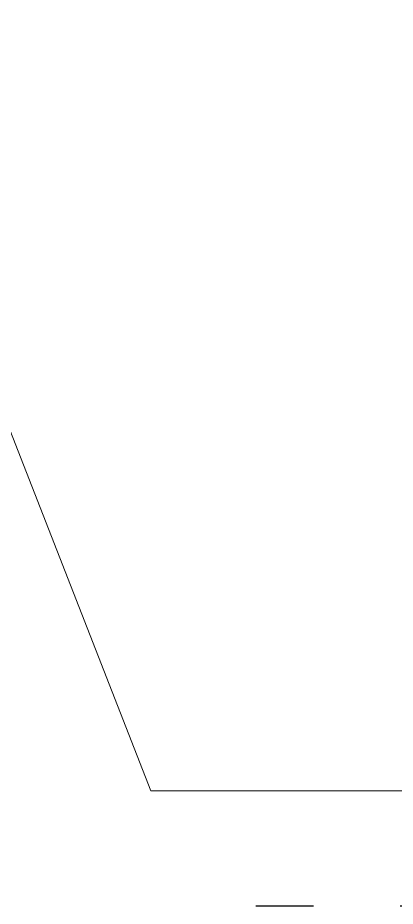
# Model space of a CAD drawing. Header units: millimetres. Extents: x 4980 to 19099, y 3891 to 5773.
# Drawn here: x 5534.8 to 5613.2, y 4046.1 to 4230.7 of the extents above; entities that cross this region are included whole.
import ezdxf

# ---------------------------------------------------------------- set-up
doc = ezdxf.new("R2010")
doc.units = ezdxf.units.MM
doc.linetypes.add('ACAD_ISO03W100', pattern=[30, 12, -18])
doc.layers.add('no3_ahşap gorunus on kalın', color=34, linetype='Continuous', lineweight=20)
doc.layers.add('PLAN YAZI', color=4, linetype='Continuous', lineweight=9)

msp = doc.modelspace()

# ---------------------------------------------------------------- linework, layer by layer
at = {"color": 1, "linetype": 'ACAD_ISO03W100', "elevation": -0.53}
msp.add_lwpolyline([(5656.29, 4046.09), (5571.86, 4046.09)], dxfattribs=at)
at = {"layer": 'no3_ahşap gorunus on kalın', "extrusion": (-0.000424385, 0.002254, 0.999997), "elevation": 7.67}
msp.add_lwpolyline([(5630.06, 4199.25), (5583.99, 4317.22), (5616.6, 4329.95), (5662.66, 4211.98), (5630.06, 4199.25)], dxfattribs=at)
msp.add_lwpolyline([(5632.9, 4205.72), (5590.47, 4314.39), (5613.76, 4323.48), (5656.19, 4214.82)], close=True, dxfattribs=at)
at = {"layer": 'PLAN YAZI', "color": 154, "elevation": -0.53}
for points in [[(5414.88, 4448.11), (5562.49, 4070.08)], [(5562.49, 4070.08), (7845.51, 4070.08)]]:
    msp.add_lwpolyline(points, dxfattribs=at)

doc.saveas('drawing.dxf')
